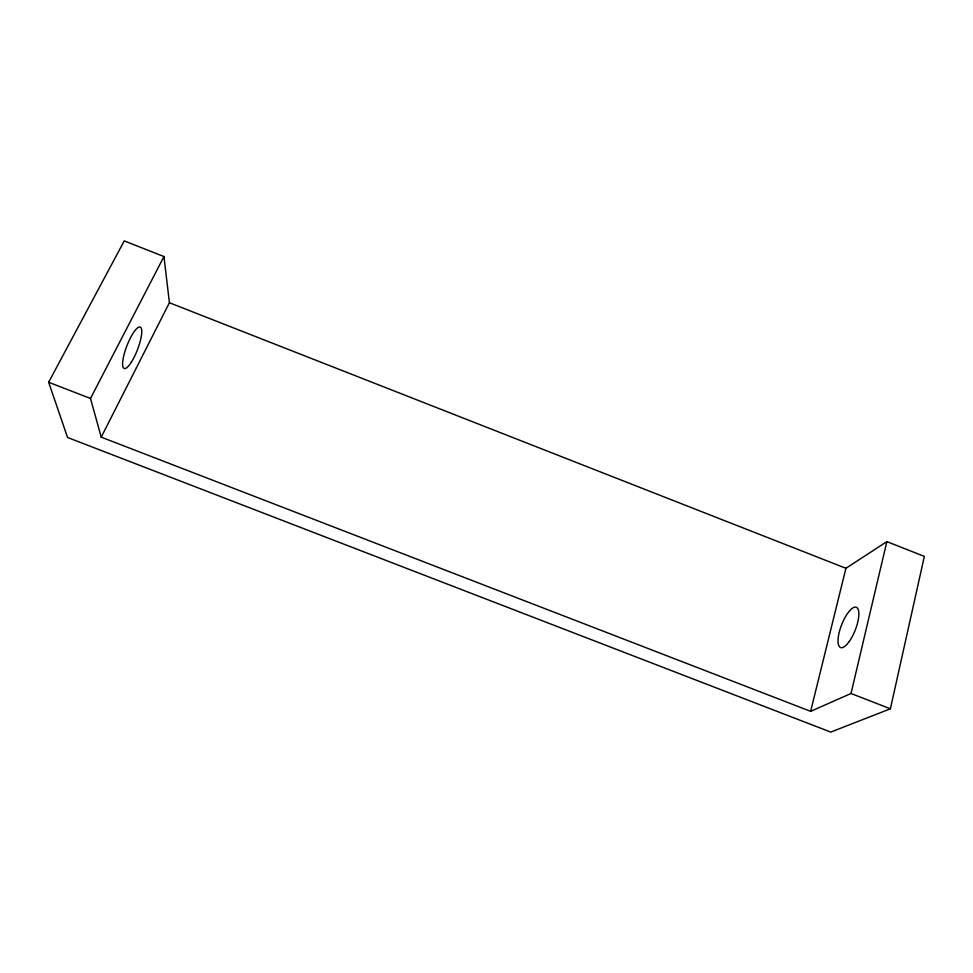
<?xml version="1.0" encoding="UTF-8"?>
<svg xmlns="http://www.w3.org/2000/svg" width="973" height="973" viewBox="0 0 973 973"><rect width="100%" height="100%" fill="white"/><g stroke="black" fill="none" stroke-linecap="round" stroke-linejoin="round"><path stroke-width="1.46" d="M890.392 708.794L924.35 556.398L886.865 541.608L845.926 568.281L810.631 711.336L101.228 437.145L90.501 398.48L163.963 256.556L124.24 240.903L48.65 382.255L67.563 437.485L830.747 732.097L890.392 708.794L851.01 693.506L810.631 711.336M851.01 693.506L886.865 541.608M101.228 437.145L169.411 302.737L163.963 256.556M48.65 382.255L90.501 398.48M169.411 302.737L845.926 568.281M131.331 362.187A22.209 5.631 -68.8 0 0 140.878 327.573A22.209 5.631 -68.8 0 0 124.313 353.588A22.209 5.631 -68.8 0 0 131.331 362.187M849.161 641.608A21.613 7.31 -68.6 0 0 857.104 607.748A21.613 7.31 -68.6 0 0 839.079 632.864A21.613 7.31 -68.6 0 0 849.161 641.608"/></g></svg>
